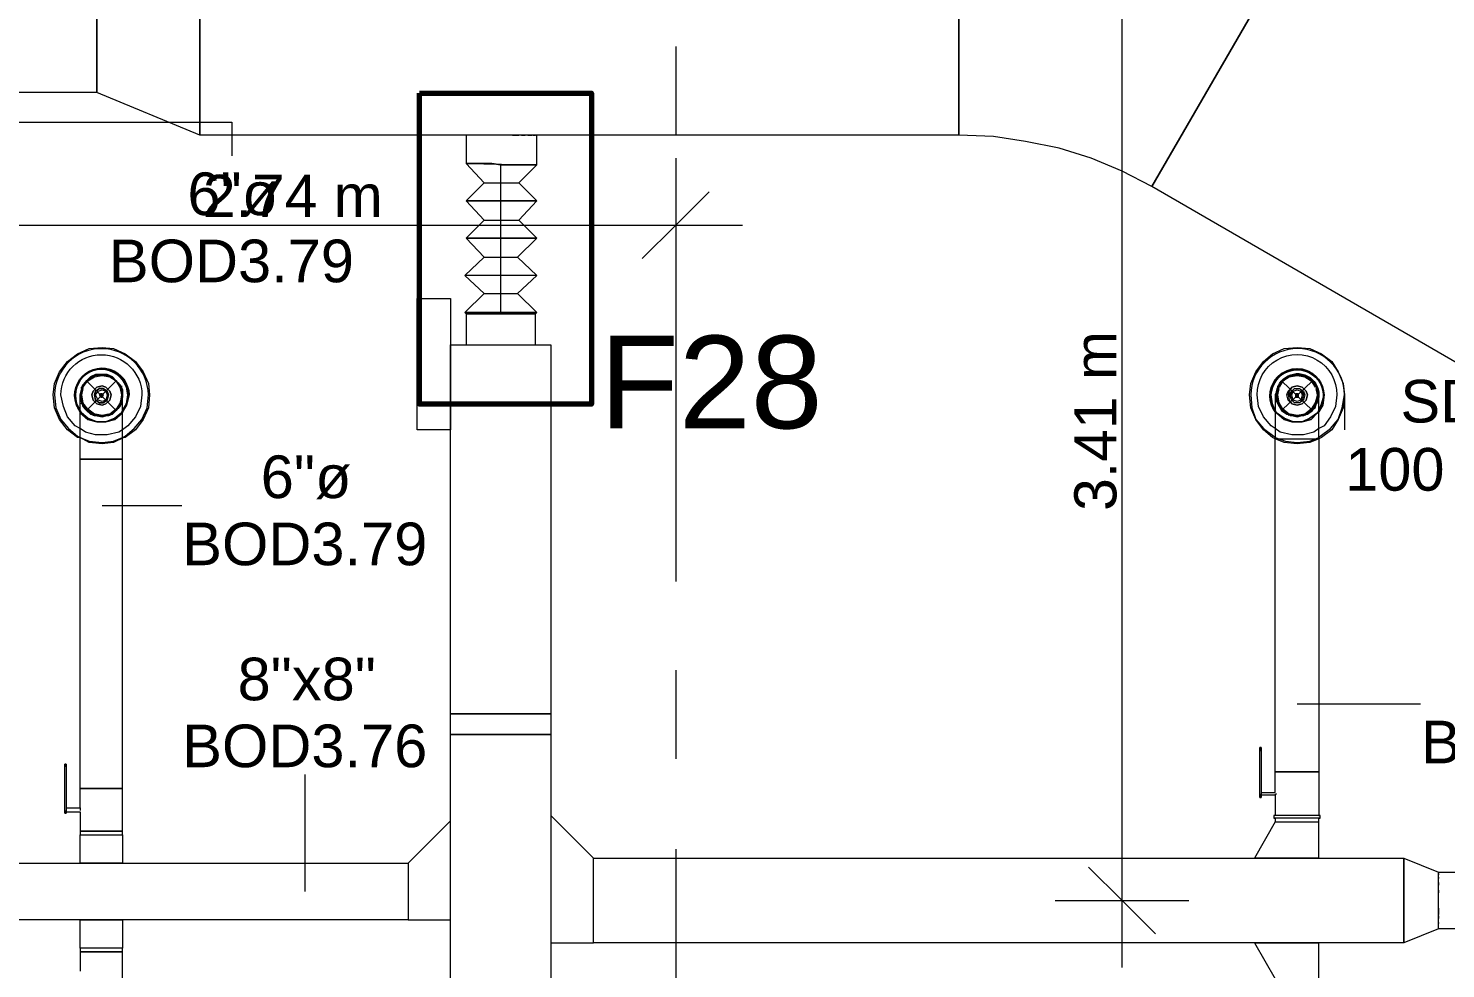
# Model space of a CAD drawing. Header units: metres. Extents: x -2 to 237, y -8 to 52.
# Drawn here: x 46.95 to 51.99, y 37.74 to 41.09 of the extents above; entities that cross this region are included whole.
import ezdxf

# ---------------------------------------------------------------- set-up
doc = ezdxf.new("R2010")
doc.units = ezdxf.units.M
doc.layers.add('HVAC - Ductos', color=5, linetype='Continuous', lineweight=0)
doc.layers.add('PDF_Text', color=7, linetype='Continuous', lineweight=0)
doc.layers.add('PDF_Geometry', color=7, linetype='Continuous', lineweight=0, true_color=0xaaaaaa)
doc.styles.add('PDF Arial-BoldMT-Identity-H', font='arial.ttf')
doc.styles.add('PDF Helvetica', font='')
doc.styles.get('PDF Helvetica').set_extended_font_data('Helvetica')

msp = doc.modelspace()

# ---------------------------------------------------------------- linework, layer by layer
at = {"layer": 'HVAC - Ductos', "lineweight": 0}
for points in [[(47.5566, 40.7054), (47.1901, 40.8567), (47.1901, 41.9241), (47.5566, 42.0754)], [(47.5566, 42.0754), (50.2598, 42.0754), (50.2598, 40.7054), (47.5566, 40.7054)], [(51.6343, 41.7088), (50.9471, 40.5222), (50.8417, 40.5772), (50.7318, 40.623), (50.6171, 40.6596), (50.4981, 40.6825), (50.3835, 40.7009), (50.2598, 40.7054), (50.2598, 42.0754), (50.4431, 42.0708), (50.6217, 42.0525), (50.7958, 42.0249), (50.97, 41.9837), (51.1441, 41.9287), (51.3136, 41.8646), (51.474, 41.7913)], [(41.8571, 41.9241), (47.1901, 41.9241), (47.1901, 40.8567), (41.8571, 40.8567)], [(51.6343, 41.7088), (53.9389, 40.3801), (53.2516, 39.1889), (50.9471, 40.5222)], [(48.6288, 40.6), (48.6654, 40.6), (48.6929, 40.6), (48.7204, 40.6), (48.7387, 40.6), (48.7525, 40.6), (48.7571, 40.6), (48.7525, 40.6), (48.7387, 40.6), (48.7204, 40.6), (48.6929, 40.6), (48.6654, 40.6), (48.6288, 40.6), (48.5967, 40.6046), (48.5692, 40.6046), (48.5417, 40.6046), (48.5188, 40.6046), (48.5096, 40.6046), (48.5051, 40.6046), (48.5096, 40.6046), (48.5188, 40.6046), (48.5417, 40.6046), (48.5692, 40.6046), (48.5967, 40.6046)], [(48.3309, 40.1236), (48.4501, 40.1236), (48.4501, 39.6562), (48.3309, 39.6562)], [(48.7571, 40.0732), (48.7479, 40.0732), (48.7296, 40.0732), (48.702, 40.0732), (48.6654, 40.0732), (48.6288, 40.0732), (48.5875, 40.0732), (48.5554, 40.0732), (48.528, 40.0732), (48.5096, 40.0732), (48.5005, 40.0732), (48.5096, 40.0732), (48.528, 40.0732), (48.5554, 40.0732), (48.5875, 40.0732), (48.6288, 40.0732), (48.6654, 40.0732), (48.702, 40.0732), (48.7296, 40.0732), (48.7479, 40.0732)], [(48.5051, 40.0686), (48.5051, 39.9586), (48.5096, 39.9586), (48.5188, 39.9586), (48.5417, 39.9586), (48.5646, 39.9586), (48.5967, 39.9586), (48.6288, 39.9586), (48.6608, 39.9586), (48.6929, 39.9586), (48.7158, 39.9586), (48.7387, 39.9586), (48.7479, 39.9586), (48.7525, 39.9586), (48.7525, 40.0686), (48.7479, 40.0686), (48.7296, 40.0686), (48.702, 40.0686), (48.6654, 40.0686), (48.6288, 40.0686), (48.5875, 40.0686), (48.5554, 40.0686), (48.528, 40.0686), (48.5096, 40.0686)], [(48.7525, 40.0686), (48.7479, 40.0686), (48.7387, 40.0686), (48.7158, 40.0686), (48.6929, 40.0686), (48.6608, 40.0686), (48.6288, 40.0686), (48.5967, 40.0686), (48.5646, 40.0686), (48.5417, 40.0686), (48.5188, 40.0686), (48.5096, 40.0686), (48.5051, 40.0686), (48.5096, 40.0686), (48.5188, 40.0686), (48.5417, 40.0686), (48.5646, 40.0686), (48.5967, 40.0686), (48.6288, 40.0686), (48.6608, 40.0686), (48.6929, 40.0686), (48.7158, 40.0686), (48.7387, 40.0686), (48.7479, 40.0686)], [(48.8075, 39.9586), (48.8075, 38.6437), (48.4501, 38.6437), (48.4501, 39.9586)], [(47.1764, 39.7937), (47.1718, 39.7799), (47.1764, 39.7937), (47.1901, 39.8075), (47.2085, 39.812), (47.2222, 39.8075), (47.2359, 39.7937), (47.2405, 39.7799), (47.2359, 39.7937), (47.2222, 39.8075), (47.2085, 39.812), (47.1901, 39.8075)], [(47.1855, 39.7937), (47.181, 39.7799), (47.1855, 39.7937), (47.1993, 39.8029), (47.213, 39.8029), (47.2268, 39.7937), (47.2314, 39.7799), (47.2268, 39.7937), (47.213, 39.8029), (47.1993, 39.8029)], [(47.1947, 39.7937), (47.2085, 39.7983), (47.2222, 39.7937), (47.2268, 39.7799), (47.2222, 39.7617), (47.2085, 39.7571), (47.1947, 39.7617), (47.1855, 39.7799)], [(47.2039, 39.7845), (47.1993, 39.7799), (47.2039, 39.7845), (47.2085, 39.7845), (47.213, 39.7799), (47.2085, 39.7845)], [(51.4831, 39.7479), (51.4969, 39.7617), (51.5015, 39.7799), (51.4969, 39.7617), (51.4831, 39.7479), (51.4648, 39.7433), (51.4464, 39.7479), (51.4327, 39.7617), (51.4282, 39.7799), (51.4327, 39.7937), (51.4464, 39.8075), (51.4648, 39.812), (51.4831, 39.8075), (51.4969, 39.7937), (51.5015, 39.7799), (51.4969, 39.7937), (51.4831, 39.8075), (51.4648, 39.812), (51.4464, 39.8075), (51.4373, 39.7937), (51.4327, 39.7799), (51.4373, 39.7617), (51.4464, 39.7479), (51.4648, 39.7433)], [(51.4464, 39.7937), (51.4556, 39.8029), (51.474, 39.8029), (51.4877, 39.7937), (51.4923, 39.7799), (51.4877, 39.7617), (51.474, 39.7525), (51.4556, 39.7525), (51.4464, 39.7617), (51.4373, 39.7799)], [(51.4464, 39.7937), (51.4556, 39.8029), (51.474, 39.8029), (51.4831, 39.7937), (51.4877, 39.7799), (51.4831, 39.7617), (51.474, 39.7525), (51.4556, 39.7525), (51.4464, 39.7617), (51.4418, 39.7799)], [(51.451, 39.7937), (51.4648, 39.7983), (51.4785, 39.7937), (51.4831, 39.7799), (51.4785, 39.7617), (51.4648, 39.7571), (51.451, 39.7617), (51.4464, 39.7799)], [(51.4602, 39.7845), (51.4602, 39.7799), (51.4602, 39.7845), (51.4694, 39.7845), (51.4694, 39.7799), (51.4694, 39.7845)], [(47.2359, 39.7617), (47.2405, 39.7799), (47.2359, 39.7617), (47.2222, 39.7479), (47.2085, 39.7433), (47.1901, 39.7479), (47.1764, 39.7617), (47.1718, 39.7799), (47.1764, 39.7617), (47.1901, 39.7479), (47.2085, 39.7433), (47.2222, 39.7479)], [(47.2268, 39.7617), (47.2314, 39.7799), (47.2268, 39.7617), (47.213, 39.7525), (47.1993, 39.7525), (47.1855, 39.7617), (47.181, 39.7799), (47.1855, 39.7617), (47.1993, 39.7525), (47.213, 39.7525)], [(47.2085, 39.7754), (47.213, 39.7799), (47.2085, 39.7708), (47.2039, 39.7708), (47.1993, 39.7799), (47.2039, 39.7754)], [(47.2817, 39.7204), (47.2955, 39.7433), (47.3047, 39.7799), (47.2955, 39.7433)], [(51.4694, 39.7754), (51.4694, 39.7799), (51.4694, 39.7708), (51.4602, 39.7708), (51.4602, 39.7799), (51.4602, 39.7754)], [(51.5427, 39.7204), (51.5565, 39.7433), (51.561, 39.7799), (51.5565, 39.7433)], [(51.5427, 39.7708), (51.5427, 39.7799)], [(47.1352, 39.7158), (47.1581, 39.6975), (47.1901, 39.6837), (47.2222, 39.6837), (47.2543, 39.6975), (47.2772, 39.7158), (47.2817, 39.725), (47.2772, 39.7158), (47.2543, 39.6975), (47.2222, 39.6837), (47.1901, 39.6837), (47.1581, 39.6975), (47.1352, 39.7158), (47.1306, 39.725)], [(47.2817, 39.7158), (47.2543, 39.6929), (47.2222, 39.6837), (47.1901, 39.6837), (47.1581, 39.6929), (47.1306, 39.7158), (47.1306, 39.7204), (47.1306, 39.7158), (47.1581, 39.6929), (47.1901, 39.6837), (47.2222, 39.6837), (47.2543, 39.6929), (47.2817, 39.7158), (47.2817, 39.7204)], [(51.3915, 39.7158), (51.419, 39.6975), (51.451, 39.6837), (51.4831, 39.6837), (51.5106, 39.6975), (51.5381, 39.7158), (51.5152, 39.6929), (51.4831, 39.6837), (51.4464, 39.6837), (51.419, 39.6929), (51.3915, 39.7158), (51.3869, 39.7204), (51.3915, 39.7158), (51.3869, 39.725)], [(51.5427, 39.725), (51.5381, 39.7158), (51.5106, 39.6975), (51.4831, 39.6837), (51.451, 39.6837), (51.419, 39.6975), (51.3915, 39.7158), (51.419, 39.6929), (51.4464, 39.6837), (51.4831, 39.6837), (51.5152, 39.6929), (51.5381, 39.7158), (51.5427, 39.7204), (51.5381, 39.7158)], [(48.8075, 38.6437), (48.8075, 38.5704), (48.4501, 38.5704), (48.4501, 38.6437)], [(48.4501, 37.6495), (48.4501, 38.5704), (48.8075, 38.5704), (48.8075, 37.6495)], [(51.3319, 38.5108), (51.3319, 38.5154), (51.3319, 38.52), (51.3319, 38.5246), (51.3319, 38.52), (51.3319, 38.5154)], [(51.3365, 38.5108), (51.3365, 38.5154), (51.3365, 38.52), (51.3365, 38.5246), (51.3365, 38.52), (51.3365, 38.5154)], [(47.0756, 38.4558), (47.0756, 38.4604), (47.0756, 38.465), (47.0756, 38.4604)], [(47.0802, 38.4558), (47.0802, 38.4604), (47.0802, 38.465), (47.0802, 38.4604)], [(48.2989, 38.1123), (48.2989, 37.9106), (46.7915, 37.9106), (46.7915, 38.1123), (48.2989, 38.1123), (48.2989, 37.9106), (48.4501, 37.9106), (48.4501, 38.2634)], [(47.1306, 38.2268), (47.1352, 38.2268), (47.1397, 38.2268), (47.1535, 38.2268), (47.1672, 38.2268), (47.1855, 38.2268), (47.2085, 38.2268), (47.2268, 38.2268), (47.2451, 38.2268), (47.2589, 38.2268), (47.2726, 38.2268), (47.2817, 38.2268), (47.2726, 38.2268), (47.2589, 38.2268), (47.2451, 38.2268), (47.2268, 38.2268), (47.2085, 38.2268), (47.1855, 38.2268), (47.1672, 38.2268), (47.1535, 38.2268), (47.1397, 38.2268), (47.1352, 38.2268)], [(51.845, 37.8282), (48.9587, 37.8282), (48.9587, 38.1306), (51.845, 38.1306)], [(52.0879, 37.8786), (51.9688, 37.8786), (51.845, 37.8282), (51.845, 38.1306), (51.9688, 38.0802), (52.0879, 38.0802), (52.0879, 38.0756), (52.0879, 38.0664), (52.0879, 38.0527), (52.0879, 38.0298), (52.0879, 38.0068), (52.0879, 37.9794), (52.0879, 37.9519), (52.0879, 37.929), (52.0879, 37.906), (52.0879, 37.8923)], [(47.2817, 37.7961), (47.2726, 37.7961), (47.2589, 37.7961), (47.2451, 37.7961), (47.2268, 37.7961), (47.2085, 37.7961), (47.1855, 37.7961), (47.1672, 37.7961), (47.1535, 37.7961), (47.1397, 37.7961), (47.1352, 37.7961), (47.1306, 37.7961), (47.1352, 37.7961), (47.1397, 37.7961), (47.1535, 37.7961), (47.1672, 37.7961), (47.1855, 37.7961), (47.2085, 37.7961), (47.2268, 37.7961), (47.2451, 37.7961), (47.2589, 37.7961), (47.2726, 37.7961)]]:
    msp.add_lwpolyline(points, close=True, dxfattribs=at)
for points in [[(50.8417, 37.7411), (50.8417, 41.6264)], [(46.5166, 40.7513), (47.6712, 40.7513), (47.6712, 40.6322)], [(48.5234, 40.7054), (48.5188, 40.7054), (48.5096, 40.7054), (48.5051, 40.7054), (48.5051, 40.6046)], [(48.5371, 40.7054), (48.5326, 40.7054), (48.528, 40.7054)], [(48.56, 40.7054), (48.5509, 40.7054), (48.5463, 40.7054)], [(48.5921, 40.7054), (48.5784, 40.7054), (48.5738, 40.7054)], [(48.6608, 40.7054), (48.6334, 40.7054), (48.6013, 40.7054)], [(48.67, 40.7054), (48.6883, 40.7054), (48.6929, 40.7054)], [(48.702, 40.7054), (48.7112, 40.7054), (48.7158, 40.7054)], [(48.725, 40.7054), (48.7296, 40.7054), (48.7387, 40.7054)], [(48.7433, 40.7054), (48.7479, 40.7054), (48.7525, 40.7054)], [(48.7571, 40.7054), (48.7571, 40.7054)], [(48.7571, 40.6), (48.7571, 40.7054)], [(48.5692, 40.5359), (48.5051, 40.6046), (48.7571, 40.6), (48.6929, 40.5359), (48.7571, 40.4718), (48.5051, 40.4718), (48.5692, 40.5359), (48.6929, 40.5359)], [(48.6288, 40.0732), (48.6288, 40.1648), (48.6288, 40.2519), (48.6288, 40.3389), (48.6288, 40.426), (48.6288, 40.513), (48.6288, 40.6)], [(49.2518, 40.623), (49.2518, 40.3847), (49.2518, 40.1465)], [(49.371, 40.5038), (49.2518, 40.3847), (49.1328, 40.2656)], [(48.5692, 40.4031), (48.5051, 40.4718), (48.7571, 40.4718), (48.6929, 40.4031), (48.7571, 40.3389), (48.5051, 40.3389), (48.5692, 40.4031), (48.6929, 40.4031)], [(44.7389, 40.3847), (45.8385, 40.3847), (46.5166, 40.3847), (49.4901, 40.3847)], [(48.5692, 40.2702), (48.5051, 40.3389), (48.7571, 40.3389), (48.6883, 40.2702), (48.7571, 40.206), (48.5005, 40.206), (48.5692, 40.2702), (48.6883, 40.2702)], [(48.6883, 40.1419), (48.7571, 40.0732), (48.5005, 40.0732), (48.5051, 40.0686), (48.5096, 40.0686), (48.528, 40.0686), (48.5554, 40.0686), (48.5875, 40.0686), (48.6288, 40.0686), (48.6654, 40.0686), (48.702, 40.0686), (48.7296, 40.0686), (48.7479, 40.0686), (48.7525, 40.0686), (48.7571, 40.0732), (48.5005, 40.0732), (48.5692, 40.1419), (48.6883, 40.1419), (48.7571, 40.206), (48.5005, 40.206), (48.5692, 40.1419)], [(51.3869, 39.7799), (51.3869, 39.7708), (51.3869, 39.7525), (51.3869, 39.725), (51.3869, 39.6883), (51.3869, 39.6425), (51.3869, 39.6242), (51.3778, 39.6288), (51.3456, 39.6562), (51.3182, 39.6929), (51.2998, 39.7341), (51.2953, 39.7799), (51.2998, 39.8212), (51.3182, 39.8624), (51.3456, 39.8991), (51.3778, 39.9266), (51.419, 39.9449), (51.4648, 39.9495), (51.5106, 39.9449), (51.5519, 39.9266), (51.5885, 39.8991), (51.6114, 39.8624), (51.6297, 39.8212), (51.6343, 39.7799), (51.6343, 39.6562)], [(47.0802, 38.3093), (47.1306, 38.3093), (47.1306, 38.378), (47.1352, 38.378), (47.1397, 38.378), (47.1535, 38.378), (47.1672, 38.378), (47.1855, 38.378), (47.2085, 38.378), (47.2268, 38.378), (47.2451, 38.378), (47.2589, 38.378), (47.2726, 38.378), (47.2817, 38.378), (47.2817, 39.5508), (47.2817, 39.6013), (47.2817, 39.6517), (47.2817, 39.6975), (47.2817, 39.7341), (47.2817, 39.7617), (47.2817, 39.7754), (47.2817, 39.7799), (47.2817, 39.7708), (47.2817, 39.7799), (47.2817, 39.7983), (47.2726, 39.8166), (47.2589, 39.8303), (47.2451, 39.8441), (47.2268, 39.8533), (47.2085, 39.8533), (47.1855, 39.8533), (47.1672, 39.8441), (47.1535, 39.8303), (47.1397, 39.8166), (47.1352, 39.7983), (47.1306, 39.7799), (47.1306, 39.7708), (47.1306, 39.7799), (47.1352, 39.7983), (47.1397, 39.8166), (47.1535, 39.8303), (47.1672, 39.8441), (47.1855, 39.8533), (47.2085, 39.8533), (47.2268, 39.8533), (47.2451, 39.8441), (47.2589, 39.8303), (47.2726, 39.8166), (47.2817, 39.7983), (47.2817, 39.7799)], [(47.1306, 39.7708), (47.1352, 39.7571), (47.1352, 39.7799), (47.1352, 39.7983), (47.1443, 39.8166), (47.1535, 39.8303), (47.1718, 39.8441), (47.1855, 39.8487), (47.2085, 39.8533), (47.2268, 39.8487), (47.2451, 39.8441), (47.2589, 39.8303), (47.2726, 39.8166), (47.2772, 39.7983), (47.2817, 39.7799), (47.2772, 39.7571), (47.2726, 39.7433), (47.2589, 39.725), (47.2451, 39.7158), (47.2268, 39.7066), (47.2085, 39.7066), (47.1855, 39.7066), (47.1718, 39.7158), (47.1535, 39.725), (47.1443, 39.7433), (47.1352, 39.7571), (47.1397, 39.7387), (47.1535, 39.725), (47.1397, 39.7479), (47.1352, 39.7479), (47.1352, 39.7525)], [(47.1764, 39.8441), (47.1535, 39.8303), (47.1397, 39.8075), (47.1581, 39.8303), (47.181, 39.8441), (47.2085, 39.8487), (47.2359, 39.8441), (47.2589, 39.8303), (47.2726, 39.8075), (47.2589, 39.8303), (47.2359, 39.8441)], [(47.1764, 39.8487), (47.181, 39.8487)], [(47.1855, 39.8487), (47.2085, 39.8533), (47.2314, 39.8487)], [(47.2314, 39.8487), (47.2359, 39.8487)], [(51.3915, 39.7799), (51.3961, 39.7983), (51.4007, 39.8166), (51.4144, 39.8303), (51.4282, 39.8441), (51.4464, 39.8487), (51.4648, 39.8533), (51.4831, 39.8487), (51.5015, 39.8441), (51.5152, 39.8303), (51.5289, 39.8166), (51.5381, 39.7983), (51.5381, 39.7799), (51.5381, 39.7571), (51.5289, 39.7433), (51.5152, 39.725), (51.4969, 39.7112), (51.4923, 39.7066)], [(51.4327, 39.8441), (51.4144, 39.8303), (51.4007, 39.8075), (51.4144, 39.8303), (51.4373, 39.8441), (51.4648, 39.8487), (51.4923, 39.8441), (51.5152, 39.8303), (51.5289, 39.8075)], [(51.4373, 39.8487), (51.4373, 39.8487)], [(51.4418, 39.8487), (51.4648, 39.8533), (51.4923, 39.8487)], [(51.4464, 39.8533), (51.4464, 39.8533)], [(51.4923, 39.8487), (51.4969, 39.8487)], [(51.4969, 39.8441), (51.5152, 39.8303), (51.5335, 39.8075)], [(47.1352, 39.8029), (47.1352, 39.8075), (47.1397, 39.812)], [(47.2726, 39.8029), (47.2772, 39.7799), (47.2726, 39.7525), (47.2589, 39.7295), (47.2359, 39.7112), (47.2085, 39.7066), (47.181, 39.7112), (47.1581, 39.7295), (47.1397, 39.7525), (47.1352, 39.7799), (47.1397, 39.8029), (47.1352, 39.7799), (47.1397, 39.7525)], [(47.2772, 39.812), (47.2772, 39.8075), (47.2772, 39.8029)], [(47.2772, 39.8029), (47.2817, 39.7799), (47.2772, 39.7525), (47.2772, 39.7479)], [(51.5381, 39.7525), (51.5335, 39.7479), (51.5152, 39.725), (51.5015, 39.7158), (51.4831, 39.7066), (51.4648, 39.7066), (51.4464, 39.7066), (51.4282, 39.7158), (51.4144, 39.725), (51.4007, 39.7433), (51.3961, 39.7571), (51.3915, 39.7799), (51.3961, 39.8029)], [(51.3915, 39.7983), (51.3915, 39.7983)], [(51.3915, 39.7983), (51.3915, 39.7983)], [(51.3961, 39.8029), (51.3961, 39.8075), (51.3961, 39.812)], [(51.5335, 39.7525), (51.5381, 39.7799), (51.5335, 39.8029), (51.5381, 39.7799), (51.5289, 39.7525), (51.5152, 39.7295), (51.4923, 39.7112), (51.4648, 39.7066), (51.4373, 39.7112), (51.4144, 39.7295), (51.4007, 39.7525), (51.3961, 39.7799), (51.4007, 39.8029)], [(51.5335, 39.812), (51.5335, 39.8075), (51.5381, 39.8029)], [(47.0802, 38.4558), (47.0802, 38.3001), (47.0802, 38.2955), (47.0802, 38.2909), (47.0802, 38.2955), (47.0802, 38.3001), (47.0802, 38.2955), (47.1306, 38.2955), (47.1306, 38.2268), (47.1306, 38.2131), (47.1352, 38.2131), (47.1397, 38.2131), (47.1535, 38.2131), (47.1672, 38.2131), (47.1855, 38.2131), (47.2085, 38.2131), (47.2268, 38.2131), (47.2451, 38.2131), (47.2589, 38.2131), (47.2726, 38.2131), (47.2817, 38.2131), (47.2817, 38.1123), (47.2726, 38.1123), (47.2589, 38.1123), (47.2451, 38.1123), (47.2268, 38.1123), (47.2085, 38.1123), (47.1855, 38.1123), (47.1672, 38.1123), (47.1535, 38.1123), (47.1397, 38.1123), (47.1352, 38.1123), (47.1306, 38.1123), (47.1306, 38.2131), (47.1352, 38.2131), (47.1397, 38.2131), (47.1535, 38.2131), (47.1672, 38.2131), (47.1855, 38.2131), (47.2085, 38.2131), (47.2268, 38.2131), (47.2451, 38.2131), (47.2589, 38.2131), (47.2726, 38.2131), (47.2817, 38.2131), (47.2817, 38.2268), (47.2817, 38.378), (47.2726, 38.378), (47.2589, 38.378), (47.2451, 38.378), (47.2268, 38.378), (47.2085, 38.378), (47.1855, 38.378), (47.1672, 38.378), (47.1535, 38.378), (47.1397, 38.378), (47.1352, 38.378), (47.1306, 38.378), (47.1306, 39.5508), (47.1352, 39.5508), (47.1397, 39.5508), (47.1535, 39.5508), (47.1672, 39.5508), (47.1855, 39.5508), (47.2085, 39.5508), (47.2268, 39.5508), (47.2451, 39.5508), (47.2589, 39.5508), (47.2726, 39.5508), (47.2817, 39.5508), (47.2726, 39.5508), (47.2589, 39.5508), (47.2451, 39.5508), (47.2268, 39.5508), (47.2085, 39.5508), (47.1855, 39.5508), (47.1672, 39.5508), (47.1535, 39.5508), (47.1397, 39.5508), (47.1352, 39.5508), (47.1306, 39.5508), (47.1306, 39.583), (47.1306, 39.6379), (47.1306, 39.6837), (47.1306, 39.725), (47.1306, 39.7525), (47.1306, 39.7708), (47.1306, 39.7799)], [(47.181, 39.7066), (47.1764, 39.7066), (47.1764, 39.7112), (47.1535, 39.725), (47.1672, 39.7112), (47.1855, 39.7066), (47.2085, 39.7021), (47.2268, 39.7066), (47.2451, 39.7112), (47.2589, 39.725), (47.2726, 39.7387), (47.2817, 39.7571), (47.2817, 39.7708)], [(47.2726, 39.7479), (47.2589, 39.725), (47.2359, 39.7112), (47.2359, 39.7066), (47.2314, 39.7066)], [(47.2772, 39.7479), (47.2772, 39.7479)], [(51.3961, 39.7479), (51.3961, 39.7525), (51.3915, 39.7754)], [(51.3915, 39.7708), (51.3915, 39.7571), (51.4007, 39.7387), (51.4098, 39.725), (51.4282, 39.7112), (51.4464, 39.7066), (51.4648, 39.7021), (51.4831, 39.7066), (51.5015, 39.7112), (51.5198, 39.725), (51.5289, 39.7387), (51.5381, 39.7571), (51.5427, 39.7708)], [(51.3961, 39.7479), (51.3961, 39.7479)], [(51.4373, 39.7066), (51.4327, 39.7112), (51.4144, 39.725), (51.4007, 39.7479)], [(51.5335, 39.7479), (51.5335, 39.7479)], [(51.5427, 39.7799), (51.5427, 39.7799)], [(51.5427, 39.6288), (51.5473, 39.6334), (51.5839, 39.6608), (51.6114, 39.6929), (51.6251, 39.7341), (51.6343, 39.7799), (51.6297, 39.7341), (51.6114, 39.6929), (51.5885, 39.6562), (51.5519, 39.6288), (51.5427, 39.6242), (51.5427, 39.67), (51.5427, 39.7112), (51.5427, 39.7433), (51.5427, 39.7662), (51.5427, 39.7754)], [(51.5427, 39.7754), (51.5427, 39.7754)], [(47.2314, 39.7112), (47.2085, 39.7066), (47.1855, 39.7112)], [(51.4373, 39.7066), (51.4373, 39.7066)], [(51.4923, 39.7112), (51.4648, 39.7066), (51.4418, 39.7112)], [(51.4923, 39.7066), (51.4923, 39.7066)], [(47.2817, 39.6562), (47.2681, 39.6471), (47.2268, 39.6379), (47.1855, 39.6379), (47.1489, 39.6471), (47.1306, 39.6608)], [(51.5427, 39.6608), (51.5243, 39.6471), (51.4877, 39.6379), (51.4464, 39.6379), (51.4052, 39.6471), (51.3869, 39.6608)], [(47.2863, 39.6288), (47.2497, 39.6104), (47.2085, 39.6058), (47.1626, 39.6104), (47.1306, 39.6288), (47.1626, 39.615), (47.2085, 39.6104), (47.2497, 39.615), (47.2817, 39.6288)], [(51.3365, 38.3642), (51.3869, 38.3642), (51.3869, 38.4375), (51.3869, 39.6242), (51.3915, 39.6242), (51.4007, 39.6242), (51.4098, 39.6242), (51.4282, 39.6242), (51.4464, 39.6242), (51.4648, 39.6242), (51.4831, 39.6242), (51.5015, 39.6242), (51.5198, 39.6242), (51.5289, 39.6242), (51.5381, 39.6242), (51.5427, 39.6242), (51.5427, 38.4375), (51.5381, 38.4375), (51.5289, 38.4375), (51.5198, 38.4375), (51.5015, 38.4375), (51.4831, 38.4375), (51.4648, 38.4375), (51.4464, 38.4375), (51.4282, 38.4375), (51.4098, 38.4375), (51.4007, 38.4375), (51.3915, 38.4375), (51.3869, 38.4375), (51.3915, 38.4375), (51.4007, 38.4375), (51.4098, 38.4375), (51.4282, 38.4375), (51.4464, 38.4375), (51.4648, 38.4375), (51.4831, 38.4375), (51.5015, 38.4375), (51.5198, 38.4375), (51.5289, 38.4375), (51.5381, 38.4375), (51.5427, 38.4375), (51.5427, 38.2817), (51.5473, 38.2817), (51.5427, 38.2817), (51.5381, 38.2817), (51.5243, 38.2817), (51.5061, 38.2817), (51.4877, 38.2817), (51.4648, 38.2817), (51.4418, 38.2817), (51.4236, 38.2817), (51.4052, 38.2817), (51.3915, 38.2817), (51.3869, 38.2817), (51.3823, 38.2817), (51.3823, 38.2726), (51.3869, 38.2726)], [(51.3869, 39.6288), (51.4236, 39.615), (51.4648, 39.6104), (51.5106, 39.615), (51.5427, 39.6288)], [(51.5427, 39.6242), (51.5106, 39.6104), (51.4648, 39.6058), (51.419, 39.6104), (51.3869, 39.6242)], [(51.3869, 39.6242), (51.3915, 39.6242), (51.4007, 39.6242), (51.4098, 39.6242), (51.4282, 39.6242), (51.4464, 39.6242), (51.4648, 39.6242), (51.4831, 39.6242), (51.5015, 39.6242), (51.5198, 39.6242), (51.5289, 39.6242), (51.5381, 39.6242), (51.5427, 39.6242)], [(47.2085, 39.3859), (47.4925, 39.3859)], [(51.4648, 38.6803), (51.9046, 38.6803)], [(51.3319, 38.5246), (51.3319, 38.5246)], [(51.3365, 38.5246), (51.3319, 38.5246)], [(51.3365, 38.5246), (51.3365, 38.5246)], [(51.3319, 38.3596), (51.3319, 38.3551), (51.3319, 38.3505), (51.3319, 38.3459), (51.3319, 38.3505), (51.3319, 38.3551), (51.3319, 38.3596), (51.3319, 38.5108)], [(51.3365, 38.5108), (51.3365, 38.3596), (51.3365, 38.3551), (51.3365, 38.3505), (51.3365, 38.3459), (51.3365, 38.3505), (51.3365, 38.3551)], [(47.0756, 38.465), (47.0756, 38.465)], [(47.0802, 38.465), (47.0756, 38.465)], [(47.0756, 38.3001), (47.0756, 38.2955), (47.0756, 38.2909), (47.0756, 38.2955), (47.0756, 38.3001), (47.0756, 38.4558)], [(47.0802, 38.465), (47.0802, 38.465)], [(47.9324, 38.0114), (47.9324, 38.4284)], [(51.3319, 38.3459), (51.3319, 38.3459)], [(51.3319, 38.3459), (51.3365, 38.3459)], [(51.3365, 38.3596), (51.3365, 38.3551), (51.3869, 38.3551), (51.3869, 38.2817), (51.3823, 38.2817)], [(51.3365, 38.3551), (51.3365, 38.3551)], [(51.3365, 38.3459), (51.3365, 38.3459)], [(51.3869, 38.3642), (51.3869, 38.3642)], [(51.3869, 38.3642), (51.3869, 38.3642)], [(51.3915, 38.3596), (51.3869, 38.3551)], [(51.3869, 38.3551), (51.3869, 38.3551)], [(51.3869, 38.3551), (51.3869, 38.3551)], [(51.3869, 38.3551), (51.3869, 38.3551)], [(47.0756, 38.2909), (47.0756, 38.2909)], [(47.0756, 38.2909), (47.0802, 38.2909)], [(47.0802, 38.2955), (47.0802, 38.2955)], [(47.0802, 38.2909), (47.0802, 38.2909)], [(47.1306, 38.3093), (47.1306, 38.3093)], [(47.1306, 38.3093), (47.1306, 38.3047), (47.1306, 38.3001)], [(47.1306, 38.2955), (47.1306, 38.2955)], [(47.1306, 38.2955), (47.1306, 38.2955)], [(47.1306, 38.2955), (47.1306, 38.2955)], [(47.1306, 38.2955), (47.1306, 38.2955)], [(48.9587, 38.1306), (48.8075, 38.2817), (48.8075, 37.8282), (48.9587, 37.8282), (48.9587, 38.1306), (48.8075, 38.2817)], [(51.5427, 38.2726), (51.5473, 38.2726), (51.5427, 38.2726), (51.5381, 38.2726), (51.5243, 38.2726), (51.5061, 38.2726), (51.4877, 38.2726), (51.4648, 38.2726), (51.4418, 38.2726), (51.4236, 38.2726), (51.4052, 38.2726), (51.3915, 38.2726), (51.3869, 38.2726), (51.3823, 38.2726)], [(51.4007, 38.2726), (51.3915, 38.2726), (51.3869, 38.2726), (51.3869, 38.2589), (51.3915, 38.2589), (51.4007, 38.2589), (51.4098, 38.2589), (51.4282, 38.2589), (51.4464, 38.2589), (51.4648, 38.2589), (51.4831, 38.2589), (51.5015, 38.2589), (51.5198, 38.2589), (51.5289, 38.2589), (51.5381, 38.2589), (51.5427, 38.2589), (51.5427, 38.2726), (51.5381, 38.2726), (51.5289, 38.2726)], [(51.4098, 38.2726), (51.4052, 38.2726)], [(51.5061, 38.2726), (51.5015, 38.2726), (51.4831, 38.2726), (51.4648, 38.2726), (51.4464, 38.2726), (51.4282, 38.2726), (51.4236, 38.2726)], [(51.5243, 38.2726), (51.5198, 38.2726)], [(51.5473, 38.2726), (51.5473, 38.2817)], [(51.3869, 38.2589), (51.3136, 38.1306), (51.3182, 38.1306), (51.3365, 38.1306), (51.3594, 38.1306), (51.3869, 38.1306), (51.4648, 38.1306), (51.4923, 38.1306), (51.5198, 38.1306), (51.5335, 38.1306), (51.5427, 38.1306), (51.5427, 38.2589)], [(51.4327, 38.2589), (51.4373, 38.2589)], [(51.4923, 38.2589), (51.4969, 38.2589)], [(51.5427, 38.1306), (51.5335, 38.1306), (51.5198, 38.1306), (51.4923, 38.1306), (51.4648, 38.1306), (51.3869, 38.1306), (51.3594, 38.1306), (51.3365, 38.1306), (51.3182, 38.1306), (51.3136, 38.1306)], [(50.7226, 38.0985), (50.8417, 37.9794), (50.9608, 37.8602)], [(51.9688, 37.8786), (51.9688, 37.8923), (51.9688, 37.906), (51.9688, 37.929), (51.9688, 37.9519), (51.9688, 37.9794), (51.9688, 38.0068), (51.9688, 38.0298), (51.9688, 38.0527), (51.9688, 38.0664), (51.9688, 38.0756), (51.9688, 38.0802)], [(51.9688, 38.0756), (51.9688, 38.071)], [(51.9688, 38.0618), (51.9688, 38.0572)], [(51.9688, 38.0435), (51.9688, 38.0389), (51.9688, 38.0344)], [(51.9688, 38.016), (51.9688, 38.0114), (51.9688, 38.0068)], [(50.6035, 37.9794), (50.8417, 37.9794), (51.0799, 37.9794)], [(51.9688, 37.9519), (51.9688, 37.9473), (51.9688, 37.929)], [(51.9688, 37.9244), (51.9688, 37.9198), (51.9688, 37.9152)], [(47.2817, 37.6449), (47.2817, 37.7961), (47.2817, 37.8098), (47.2726, 37.8098), (47.2589, 37.8098), (47.2451, 37.8098), (47.2268, 37.8098), (47.2085, 37.8098), (47.1855, 37.8098), (47.1672, 37.8098), (47.1535, 37.8098), (47.1397, 37.8098), (47.1352, 37.8098), (47.1306, 37.8098), (47.1306, 37.9106), (47.1352, 37.9106), (47.1397, 37.9106), (47.1535, 37.9106), (47.1672, 37.9106), (47.1855, 37.9106), (47.2085, 37.9106), (47.2268, 37.9106), (47.2451, 37.9106), (47.2589, 37.9106), (47.2726, 37.9106), (47.2817, 37.9106), (47.2817, 37.8098), (47.2726, 37.8098), (47.2589, 37.8098), (47.2451, 37.8098), (47.2268, 37.8098), (47.2085, 37.8098), (47.1855, 37.8098), (47.1672, 37.8098), (47.1535, 37.8098), (47.1397, 37.8098), (47.1352, 37.8098), (47.1306, 37.8098), (47.1306, 37.7961), (47.1306, 37.7274)], [(51.9688, 37.9015), (51.9688, 37.8969)], [(51.9688, 37.8832), (51.9688, 37.8832)], [(51.5427, 37.6999), (51.5427, 37.8282), (51.5335, 37.8282), (51.5198, 37.8282), (51.4923, 37.8282), (51.4648, 37.8282), (51.3869, 37.8282), (51.3594, 37.8282), (51.3365, 37.8282), (51.3182, 37.8282), (51.3136, 37.8282), (51.3869, 37.6999)], [(51.3136, 37.8282), (51.3182, 37.8282), (51.3365, 37.8282), (51.3594, 37.8282), (51.3869, 37.8282), (51.4648, 37.8282), (51.4923, 37.8282), (51.5198, 37.8282), (51.5335, 37.8282), (51.5427, 37.8282)]]:
    msp.add_lwpolyline(points, dxfattribs=at)
for points in [[(47.2817, 39.6288), (47.2909, 39.6334), (47.323, 39.6608), (47.3505, 39.6929), (47.3688, 39.7341), (47.3734, 39.7799, 0.986385), (47.039, 39.7799), (47.0435, 39.7341), (47.0618, 39.6929), (47.0893, 39.6608), (47.1214, 39.6334), (47.1306, 39.6288), (47.1214, 39.6288), (47.0848, 39.6562), (47.0572, 39.6929), (47.039, 39.7341), (47.0344, 39.7799), (47.039, 39.8212), (47.0572, 39.8624), (47.0848, 39.8991), (47.1214, 39.9266), (47.1626, 39.9449), (47.2085, 39.9495), (47.2497, 39.9449), (47.2909, 39.9266), (47.3275, 39.8991), (47.3551, 39.8624), (47.3734, 39.8212), (47.378, 39.7799), (47.3734, 39.7341), (47.3551, 39.6929), (47.3275, 39.6562), (47.2909, 39.6288), (47.2863, 39.6288)], [(51.6343, 39.7799, 0.986375), (51.2998, 39.7799), (51.3044, 39.7341), (51.3182, 39.6929), (51.3456, 39.6608), (51.3823, 39.6334), (51.3869, 39.6288)], [(47.1306, 39.6608), (47.1122, 39.67), (47.0848, 39.7021), (47.071, 39.7387), (47.0618, 39.7799, -0.994592), (47.3505, 39.7799), (47.3459, 39.7387), (47.3275, 39.7021), (47.3001, 39.67), (47.2817, 39.6562)], [(51.3869, 39.6608), (51.3732, 39.67), (51.3456, 39.7021), (51.3274, 39.7387), (51.3228, 39.7799, -1.013344), (51.6068, 39.7799), (51.6023, 39.7387), (51.5839, 39.7021), (51.561, 39.67), (51.5427, 39.6608)]]:
    msp.add_lwpolyline(points, format="xyb", dxfattribs=at)
for points in [[(47.2817, 39.725), (47.2955, 39.7479), (47.3001, 39.7799, 1.352703), (47.1306, 39.725), (47.1168, 39.7479), (47.1122, 39.7799), (47.1168, 39.7433), (47.1306, 39.7204, -1.386716), (47.3047, 39.7799, 0.970967), (47.1122, 39.7799, -1.353133)], [(51.561, 39.7799, 1.307883), (51.3869, 39.725), (51.3778, 39.7479), (51.3732, 39.7799, -1.326336), (51.5427, 39.725), (51.5519, 39.7479), (51.561, 39.7799, 0.971386), (51.3686, 39.7799), (51.3732, 39.7433), (51.3869, 39.7204, -1.362495)], [(51.5427, 39.7799, 1.028948), (51.3915, 39.7708, -1.065424)]]:
    msp.add_lwpolyline(points, format="xyb", close=True, dxfattribs=at)
at = {"layer": 'PDF_Geometry', "lineweight": 0}
for points in [[(49.2518, 41.0216), (49.2518, 40.7054)], [(49.2518, 40.3847), (49.2518, 39.1156)], [(49.2518, 38.7995), (49.2518, 38.4834)], [(49.2518, 38.1626), (49.2518, 36.8935)]]:
    msp.add_lwpolyline(points, dxfattribs=at)
at = {"layer": 'PDF_Geometry', "color": 232, "lineweight": 70, "true_color": 0xe91e64}
msp.add_lwpolyline([(48.3387, 40.8548), (48.9514, 40.8548), (48.9514, 39.747), (48.3387, 39.747)], close=True, dxfattribs=at)
at = {"layer": 'PDF_Geometry', "color": 8, "lineweight": 0, "true_color": 0x808080}
for points in [[(47.2681, 39.8212), (47.2314, 39.8487), (47.181, 39.8487), (47.1443, 39.8212), (47.1306, 39.7799), (47.1443, 39.7341), (47.181, 39.7066), (47.2314, 39.7066), (47.2681, 39.7341), (47.2817, 39.7799)], [(51.5289, 39.8212), (51.4877, 39.8487), (51.4418, 39.8487), (51.4052, 39.8212), (51.3869, 39.7799), (51.4052, 39.7341), (51.4418, 39.7066), (51.4877, 39.7066), (51.5289, 39.7341), (51.5427, 39.7799)]]:
    msp.add_lwpolyline(points, close=True, dxfattribs=at)
for points in [[(47.1535, 39.8303), (47.2589, 39.725)], [(47.2589, 39.8303), (47.1535, 39.725)], [(51.4098, 39.8303), (51.5198, 39.725)], [(51.5198, 39.8303), (51.4098, 39.725)]]:
    msp.add_lwpolyline(points, dxfattribs=at)

# ---------------------------------------------------------------- texts
at = {"layer": 'PDF_Text', "lineweight": 0, "attachment_point": 4, "style": 'PDF Helvetica'}
for s, insert, char_height in [('6"ø', (47.5125, 40.4945), 0.1519), ('2.74 m', (47.5675, 40.4892), 0.15002), ('BOD3.79', (47.233, 40.2563), 0.1519), ('SD-1', (51.8331, 39.7568), 0.1519), ('100 CFM', (51.6361, 39.514), 0.1519), ('6"ø', (47.7737, 39.4865), 0.1519), ('BOD3.79', (47.4942, 39.2483), 0.1519), ('8"x8"', (47.6912, 38.7672), 0.1519), ('BOD3.79', (51.9064, 38.5427), 0.1519), ('BOD3.76', (47.4942, 38.5289), 0.1519)]:
    msp.add_mtext(s, dxfattribs=dict(at, insert=insert, char_height=char_height))
at = {"layer": 'PDF_Text', "color": 232, "lineweight": 70, "true_color": 0xe91e64, "insert": (48.981, 39.8238), "char_height": 0.32989, "attachment_point": 4, "style": 'PDF Arial-BoldMT-Identity-H'}
msp.add_mtext('F28', dxfattribs=at)
at = {"layer": 'PDF_Text', "lineweight": 0, "insert": (50.7475, 39.367), "char_height": 0.15002, "attachment_point": 4, "rotation": 90, "style": 'PDF Helvetica'}
msp.add_mtext('3.41 m', dxfattribs=at)

doc.saveas('drawing.dxf')
